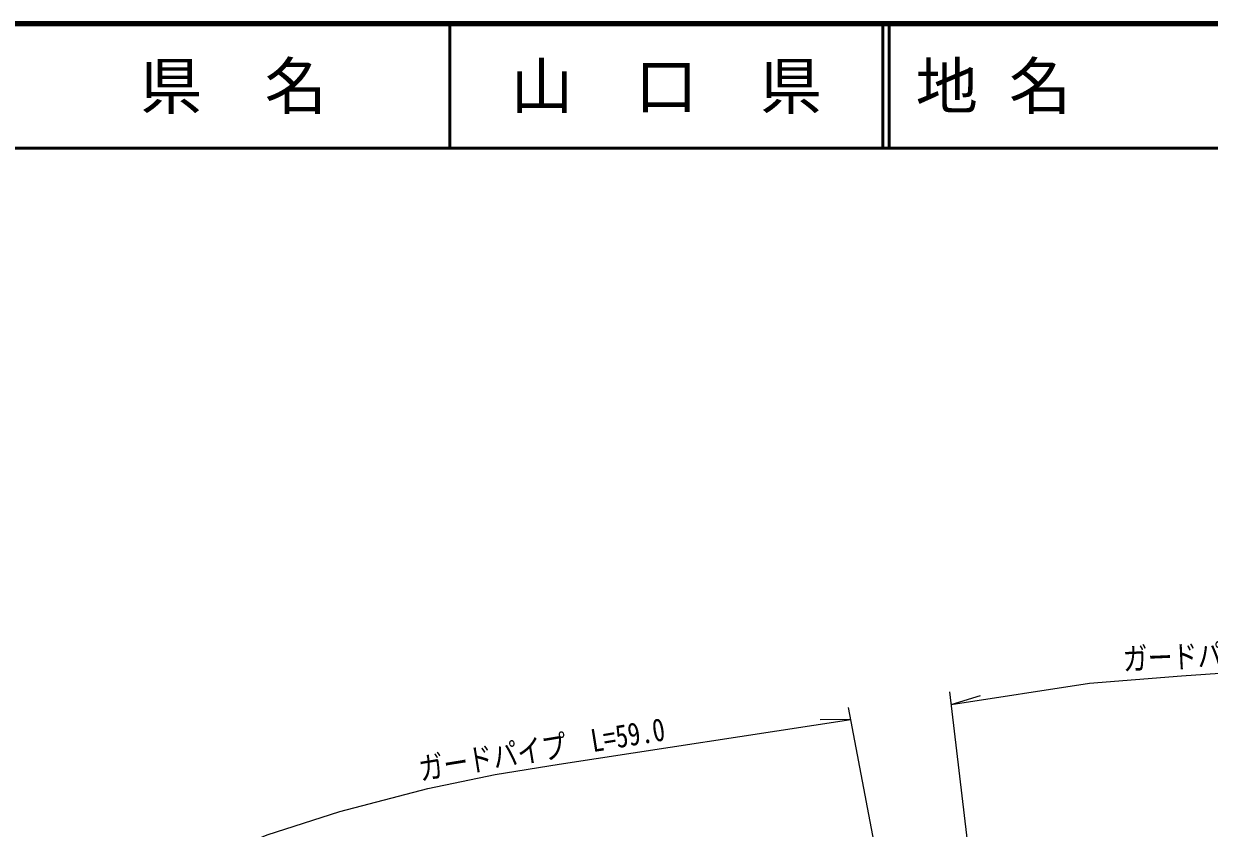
# Model space of a CAD drawing. Units: millimetres at full size, sheet at 1:1000; details may follow other scales. Extents: x 40000 to 680000, y 20000 to 380000.
# Drawn here: x 298786 to 393955, y 315435 to 380000 of the extents above; entities that cross this region are included whole.
import ezdxf
from ezdxf.enums import TextEntityAlignment as Align

# ---------------------------------------------------------------- set-up
doc = ezdxf.new("R2010")
doc.units = ezdxf.units.MM
doc.header["$LTSCALE"] = 1000
for name, color, linetype, lineweight in [('M-STR-HTXT', 7, 'Continuous', 13), ('M-TTL', 2, 'Continuous', 140), ('M-TTL-LINE', 7, 'Continuous', 50)]:
    doc.layers.add(name, color=color, linetype=linetype, lineweight=lineweight)
doc.layers.add('M-TTL-TXT', color=7, linetype='Continuous')
doc.styles.add('ＭＳ ゴシック', font='')
doc.styles.get('ＭＳ ゴシック').set_extended_font_data('MS Gothic')

msp = doc.modelspace()

# ---------------------------------------------------------------- linework, layer by layer
at = {"layer": 'M-STR-HTXT'}
for p, q in [((376217, 300498), (373117, 326373)), ((373236, 325380), (375588, 326083)), ((369821, 299800), (364983, 325136)), ((365171, 324153), (362716, 324125))]:
    msp.add_line(p, q, dxfattribs=at)
for points in [[(373236, 325380), (384328, 327068), (391717, 327672), (398276, 328129), (404972, 328263), (413059, 328093), (418709, 327695)], [(299836, 305718), (302236, 307252), (306497, 309511), (311639, 312130), (318328, 314901), (324172, 316784), (331220, 318636), (336627, 319748), (341768, 320592), (365171, 324153)]]:
    msp.add_lwpolyline(points, dxfattribs=at)
at = {"layer": 'M-TTL'}
msp.add_line((680000, 380000), (40000, 380000), dxfattribs=at)
at = {"layer": 'M-TTL-LINE'}
for p, q in [((333000, 380000), (333000, 370000)), ((367750, 380000), (367750, 370000)), ((368250, 380000), (368250, 370000)), ((40000, 370000), (680000, 370000))]:
    msp.add_line(p, q, dxfattribs=at)

# ---------------------------------------------------------------- texts
at = {"layer": 'M-STR-HTXT', "style": 'ＭＳ ゴシック', "width": 0.8}
for s, rotation, p in [('ガードパイプ\u3000L=40.0', 2.554, (397059, 327992)), ('ガードパイプ\u3000L=59.0', 9.313, (340607, 320349))]:
    msp.add_text(s, height=1833, rotation=rotation, dxfattribs=at).set_placement(p, align=Align.BOTTOM_CENTER)
at = {"layer": 'M-TTL-TXT', "style": 'ＭＳ ゴシック'}
for s, p in [('県\u3000名', (315625, 375000)), ('山\u3000口\u3000県', (350375, 375000))]:
    msp.add_text(s, height=3666, dxfattribs=at).set_placement(p, align=Align.MIDDLE_CENTER)
msp.add_text('地 名', height=3666, dxfattribs=at).set_placement((370380, 375000), align=Align.MIDDLE_LEFT)

doc.saveas('drawing.dxf')
